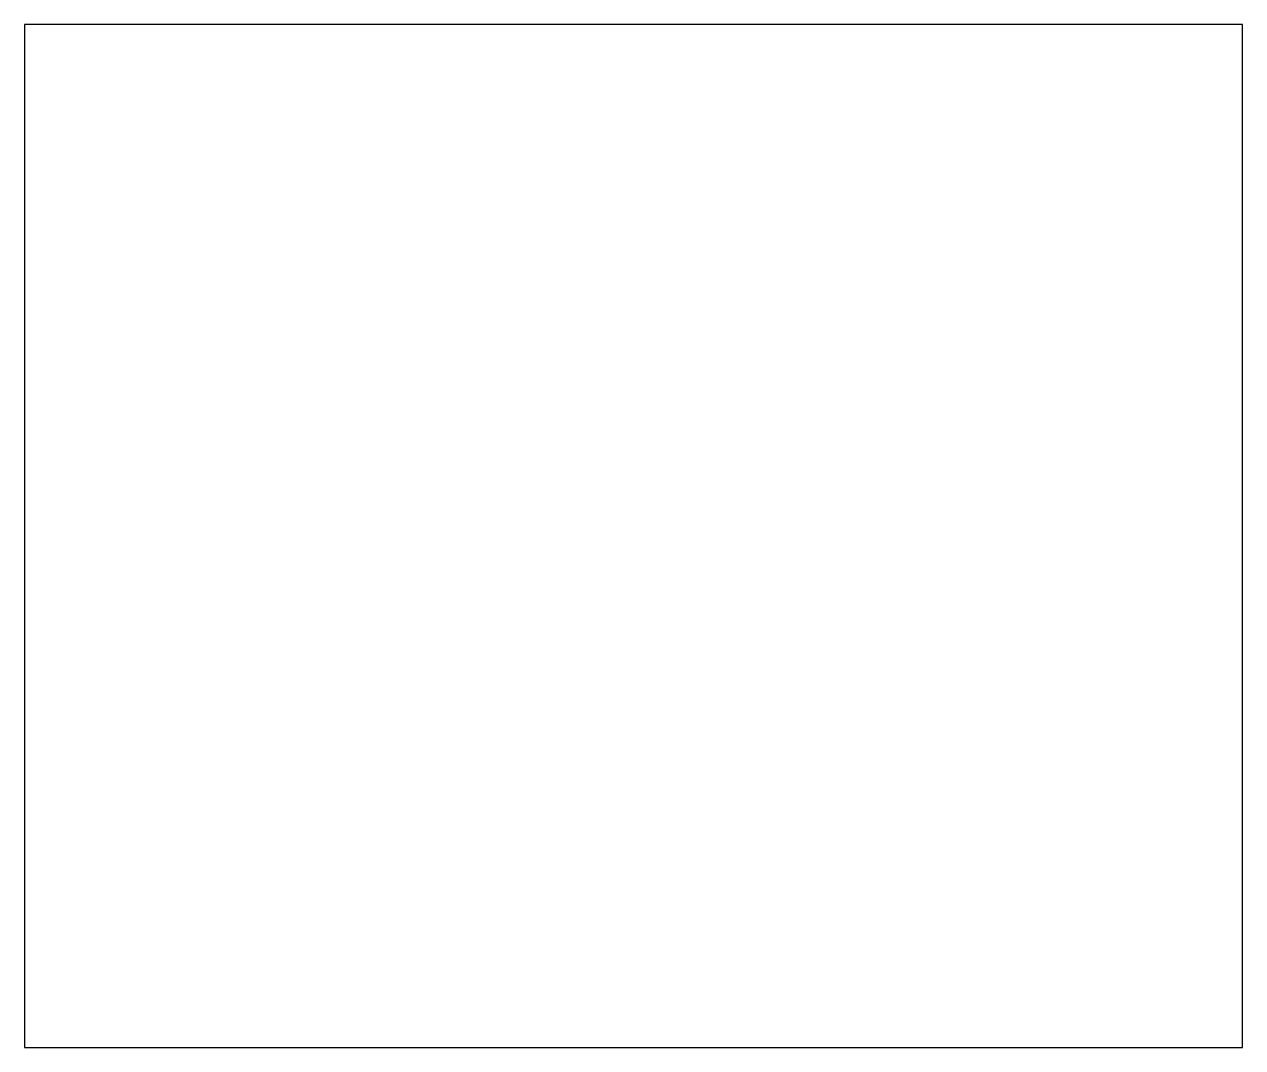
# Model space of a CAD drawing. Header units: millimetres. Extents: x 0 to 1250, y -1050 to 0.
import ezdxf

# ---------------------------------------------------------------- set-up
doc = ezdxf.new("R2010")
doc.units = ezdxf.units.MM

msp = doc.modelspace()

# ---------------------------------------------------------------- linework, layer by layer
at = {"color": 7, "linetype": 'Continuous', "lineweight": 25}
for p, q in [((1250, 0), (0, 0)), ((0, 0), (0, -1050)), ((1250, -1050), (1250, 0)), ((0, -1050), (1250, -1050))]:
    msp.add_line(p, q, dxfattribs=at)

doc.saveas('drawing.dxf')
